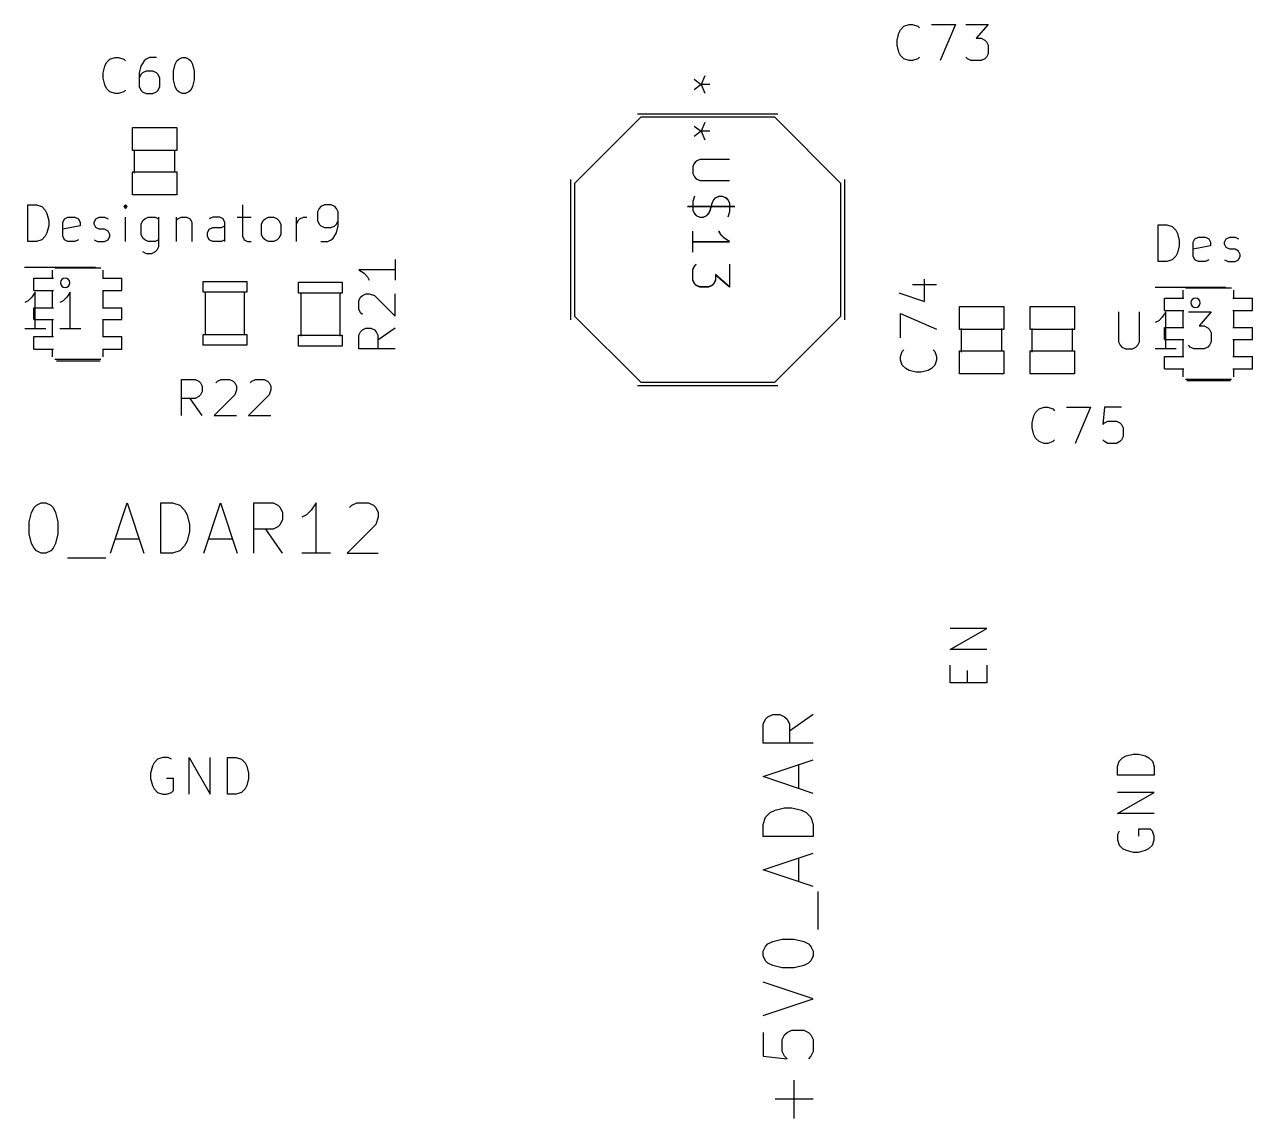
# Model space of a CAD drawing. Header units: millimetres. Extents: x 0 to 280, y -704 to 300.
# Drawn here: x 106.44 to 146.45, y 84.23 to 119.88 of the extents above; entities that cross this region are included whole.
import ezdxf

# ---------------------------------------------------------------- set-up
doc = ezdxf.new("R2010")
doc.units = ezdxf.units.MM
doc.layers.add('F.Fab', color=9, linetype='CONTINUOUS', true_color=0xafafaf)
doc.layers.add('F.Silkscreen', color=41, linetype='CONTINUOUS', true_color=0xf2eda1)

msp = doc.modelspace()

# ---------------------------------------------------------------- linework, layer by layer
at = {"layer": 'F.Fab', "linetype": 'CONTINUOUS'}
for p, q in [((126.5156, 116.858), (124.3566, 114.699)), ((130.8844, 116.858), (126.5156, 116.858)), ((133.0434, 114.699), (130.8844, 116.858)), ((109.9538, 115.7756), (109.9538, 116.5257)), ((109.9538, 116.5257), (111.4039, 116.5257)), ((111.4039, 116.5257), (111.4039, 115.7756)), ((128.262232, 116.57443), (128.489623, 116.403888)), ((128.262232, 116.57443), (128.489623, 116.403888)), ((128.603318, 116.688126), (128.489623, 116.403888)), ((128.603318, 116.688126), (128.489623, 116.403888)), ((128.489623, 116.403888), (128.262232, 116.233345)), ((128.489623, 116.403888), (128.262232, 116.233345)), ((128.773861, 116.403888), (128.489623, 116.403888)), ((128.489623, 116.403888), (128.603318, 116.119649)), ((128.773861, 116.403888), (128.489623, 116.403888)), ((128.489623, 116.403888), (128.603318, 116.119649)), ((111.4039, 115.7756), (109.9538, 115.7756)), ((110.02, 115.039), (110.02, 115.801)), ((111.34, 115.064), (111.34, 115.801)), ((128.271909, 115.368535), (128.215061, 115.25484)), ((128.215061, 115.25484), (128.215061, 115.027449)), ((128.272448, 115.370019), (128.215382, 115.255889)), ((128.215382, 115.255889), (128.215382, 115.027627)), ((128.328756, 115.425383), (128.271909, 115.368535)), ((128.329513, 115.427085), (128.272448, 115.370019)), ((128.442451, 115.48223), (128.328756, 115.425383)), ((128.443644, 115.48415), (128.329513, 115.427085)), ((129.408861, 115.48223), (128.442451, 115.48223)), ((129.413754, 115.48415), (128.443644, 115.48415)), ((109.9538, 114.3278), (109.9538, 115.0779)), ((109.9538, 115.0779), (111.4039, 115.0779)), ((111.4039, 115.0779), (111.4039, 114.3278)), ((128.215061, 115.027449), (128.271909, 114.913754)), ((128.215382, 115.027627), (128.272448, 114.913497)), ((128.271909, 114.913754), (128.328756, 114.856907)), ((128.272448, 114.913497), (128.329513, 114.856431)), ((128.328756, 114.856907), (128.442451, 114.800059)), ((128.329513, 114.856431), (128.443644, 114.799366)), ((124.3566, 114.699), (124.3566, 110.381)), ((128.442451, 114.800059), (129.408861, 114.800059)), ((128.443644, 114.799366), (129.413754, 114.799366)), ((133.0434, 110.381), (133.0434, 114.699)), ((111.4039, 114.3278), (109.9538, 114.3278)), ((128.271909, 114.28843), (128.215061, 114.117887)), ((128.215061, 114.117887), (128.215061, 113.833649)), ((128.272448, 114.285778), (128.215382, 114.114582)), ((128.215382, 114.114582), (128.215382, 113.829256)), ((128.783537, 113.833649), (128.840385, 114.06104)), ((128.786036, 113.829256), (128.843101, 114.057517)), ((128.840385, 114.06104), (128.897232, 114.174735)), ((128.843101, 114.057517), (128.900166, 114.171648)), ((128.897232, 114.174735), (128.95408, 114.231582)), ((128.900166, 114.171648), (128.957232, 114.228713)), ((128.95408, 114.231582), (129.067775, 114.28843)), ((128.957232, 114.228713), (129.071362, 114.285778)), ((129.067775, 114.28843), (129.18147, 114.28843)), ((129.071362, 114.285778), (129.185493, 114.285778)), ((129.18147, 114.28843), (129.295166, 114.231582)), ((129.185493, 114.285778), (129.299624, 114.228713)), ((129.295166, 114.231582), (129.352013, 114.174735)), ((129.299624, 114.228713), (129.356689, 114.171648)), ((129.352013, 114.174735), (129.408861, 114.06104)), ((129.356689, 114.171648), (129.413754, 114.057517)), ((129.408861, 114.06104), (129.408861, 113.776801)), ((129.413754, 114.057517), (129.413754, 113.77219)), ((129.58495, 113.943386), (128.044186, 113.943386)), ((129.579404, 113.947344), (128.044518, 113.947344)), ((128.215061, 113.833649), (128.271909, 113.719954)), ((128.215382, 113.829256), (128.272448, 113.715125)), ((128.271909, 113.719954), (128.328756, 113.663106)), ((128.272448, 113.715125), (128.329513, 113.65806)), ((128.328756, 113.663106), (128.442451, 113.606259)), ((128.329513, 113.65806), (128.443644, 113.600994)), ((128.556147, 113.606259), (128.669842, 113.663106)), ((128.557774, 113.600994), (128.671905, 113.65806)), ((128.669842, 113.663106), (128.726689, 113.719954)), ((128.671905, 113.65806), (128.72897, 113.715125)), ((128.726689, 113.719954), (128.783537, 113.833649)), ((128.72897, 113.715125), (128.786036, 113.829256)), ((129.408861, 113.776801), (129.352013, 113.606259)), ((129.413754, 113.77219), (129.356689, 113.600994)), ((128.442451, 113.606259), (128.556147, 113.606259)), ((128.443644, 113.600994), (128.557774, 113.600994)), ((128.215061, 112.469307), (128.215061, 113.151478)), ((128.215382, 112.459687), (128.215382, 113.144471)), ((129.124623, 113.037783), (129.067775, 113.151478)), ((129.128428, 113.030341), (129.071362, 113.144471)), ((129.238318, 112.924088), (129.124623, 113.037783)), ((129.242558, 112.91621), (129.128428, 113.030341)), ((129.408861, 112.810392), (129.238318, 112.924088)), ((129.413754, 112.802079), (129.242558, 112.91621)), ((128.215061, 112.810392), (129.408861, 112.810392)), ((128.215382, 112.802079), (129.413754, 112.802079)), ((128.271909, 112.014526), (128.328756, 112.071374)), ((128.272448, 112.003164), (128.329513, 112.06023)), ((129.408861, 112.071374), (129.408861, 111.332355)), ((129.413754, 112.06023), (129.413754, 111.31838)), ((107.3518, 111.6184), (107.3518, 111.8724)), ((107.428, 111.9486), (108.9266, 111.9486)), ((109.0028, 111.6184), (109.0028, 111.8724)), ((128.215061, 111.900831), (128.271909, 112.014526)), ((128.215061, 111.559745), (128.215061, 111.900831)), ((128.215382, 111.889034), (128.272448, 112.003164)), ((128.215382, 111.546642), (128.215382, 111.889034)), ((129.408861, 111.332355), (128.95408, 111.730288)), ((128.95408, 111.730288), (128.95408, 111.559745)), ((129.413754, 111.31838), (128.957232, 111.717838)), ((128.957232, 111.717838), (128.957232, 111.546642)), ((106.7422, 111.6184), (107.3518, 111.6184)), ((106.7422, 111.212), (106.7422, 111.6184)), ((107.3518, 111.6184), (107.3772, 111.6184)), ((108.9774, 111.6184), (109.0028, 111.6184)), ((109.0028, 111.6184), (109.6124, 111.6184)), ((109.6124, 111.212), (109.6124, 111.6184)), ((112.2588, 111.1558), (112.2588, 111.5114)), ((112.2588, 111.5114), (113.6812, 111.5114)), ((113.6812, 111.5114), (113.6812, 111.1558)), ((115.3688, 111.1258), (115.3688, 111.4814)), ((115.3688, 111.4814), (116.7912, 111.4814)), ((116.7912, 111.4814), (116.7912, 111.1258)), ((128.271909, 111.44605), (128.215061, 111.559745)), ((128.272448, 111.432511), (128.215382, 111.546642)), ((128.328756, 111.389202), (128.271909, 111.44605)), ((128.329513, 111.375446), (128.272448, 111.432511)), ((128.442451, 111.332355), (128.328756, 111.389202)), ((128.443644, 111.31838), (128.329513, 111.375446)), ((128.726689, 111.332355), (128.442451, 111.332355)), ((128.72897, 111.31838), (128.443644, 111.31838)), ((128.840385, 111.389202), (128.726689, 111.332355)), ((128.843101, 111.375446), (128.72897, 111.31838)), ((128.897232, 111.44605), (128.840385, 111.389202)), ((128.900166, 111.432511), (128.843101, 111.375446)), ((128.95408, 111.559745), (128.897232, 111.44605)), ((128.957232, 111.546642), (128.900166, 111.432511)), ((144.268, 111.2986), (145.7666, 111.2986)), ((106.558352, 110.878428), (106.444221, 110.821362)), ((106.672482, 110.992558), (106.558352, 110.878428)), ((106.786613, 111.163754), (106.672482, 110.992558)), ((106.7422, 111.212), (107.3518, 111.212)), ((106.786613, 109.965382), (106.786613, 111.163754)), ((107.3518, 111.212), (107.3772, 111.212)), ((107.3518, 110.6532), (107.3518, 111.212)), ((107.699659, 110.878428), (107.585528, 110.821362)), ((107.813789, 110.992558), (107.699659, 110.878428)), ((107.92792, 111.163754), (107.813789, 110.992558)), ((107.92792, 109.965382), (107.92792, 111.163754)), ((108.9774, 111.212), (109.0028, 111.212)), ((109.0028, 111.212), (109.6124, 111.212)), ((109.0028, 110.6532), (109.0028, 111.212)), ((113.6812, 111.1558), (112.2588, 111.1558)), ((112.335, 109.7588), (112.335, 111.1812)), ((113.605, 109.7588), (113.605, 111.1812)), ((116.7912, 111.1258), (115.3688, 111.1258)), ((115.445, 111.1512), (115.445, 109.7288)), ((116.715, 111.1512), (116.715, 109.7288)), ((143.5822, 110.9684), (144.1918, 110.9684)), ((143.5822, 110.562), (143.5822, 110.9684)), ((144.1918, 110.9684), (144.1918, 111.2224)), ((144.1918, 110.9684), (144.2172, 110.9684)), ((145.8174, 110.9684), (145.8428, 110.9684)), ((145.8428, 110.9684), (145.8428, 111.2224)), ((145.8428, 110.9684), (146.4524, 110.9684)), ((146.4524, 110.562), (146.4524, 110.9684)), ((106.7422, 110.6532), (107.3518, 110.6532)), ((106.7422, 110.2722), (106.7422, 110.6532)), ((107.3518, 110.6532), (107.3772, 110.6532)), ((108.9774, 110.6532), (109.0028, 110.6532)), ((109.0028, 110.6532), (109.6124, 110.6532)), ((109.6124, 110.2722), (109.6124, 110.6532)), ((136.9038, 109.9456), (136.9038, 110.6957)), ((136.9038, 110.6957), (138.3539, 110.6957)), ((138.3539, 110.6957), (138.3539, 109.9456)), ((139.2038, 109.9456), (139.2038, 110.6957)), ((139.2038, 110.6957), (140.6539, 110.6957)), ((140.6539, 110.6957), (140.6539, 109.9456)), ((142.085849, 110.513754), (142.085849, 109.543644)), ((142.770633, 109.543644), (142.770633, 110.513754)), ((143.626613, 110.513754), (143.512482, 110.342558)), ((143.5822, 110.562), (144.1918, 110.562)), ((143.626613, 109.315382), (143.626613, 110.513754)), ((144.1918, 110.562), (144.2172, 110.562)), ((144.1918, 110.0032), (144.1918, 110.562)), ((144.368463, 110.513754), (145.110312, 110.513754)), ((145.110312, 110.513754), (144.710855, 110.057232)), ((145.8174, 110.562), (145.8428, 110.562)), ((145.8428, 110.562), (146.4524, 110.562)), ((145.8428, 110.0032), (145.8428, 110.562)), ((106.7422, 110.2722), (107.3518, 110.2722)), ((107.3518, 110.2722), (107.3772, 110.2722)), ((107.3518, 109.7134), (107.3518, 110.2722)), ((108.9774, 110.2722), (109.0028, 110.2722)), ((109.0028, 110.2722), (109.6124, 110.2722)), ((109.0028, 109.7134), (109.0028, 110.2722)), ((124.3566, 110.381), (126.5156, 108.222)), ((130.8844, 108.222), (133.0434, 110.381)), ((143.398352, 110.228428), (143.284221, 110.171362)), ((143.512482, 110.342558), (143.398352, 110.228428)), ((144.710855, 110.057232), (144.882051, 110.057232)), ((144.882051, 110.057232), (144.996181, 110.000166)), ((107.129005, 109.965382), (106.444221, 109.965382)), ((106.7422, 109.7134), (107.3518, 109.7134)), ((106.7422, 109.307), (106.7422, 109.7134)), ((107.3518, 109.7134), (107.3772, 109.7134)), ((108.270312, 109.965382), (107.585528, 109.965382)), ((108.9774, 109.7134), (109.0028, 109.7134)), ((109.0028, 109.7134), (109.6124, 109.7134)), ((109.6124, 109.307), (109.6124, 109.7134)), ((112.2588, 109.4286), (112.2588, 109.7842)), ((112.2588, 109.7842), (113.6812, 109.7842)), ((113.6812, 109.7842), (113.6812, 109.4286)), ((115.3688, 109.3986), (115.3688, 109.7542)), ((115.3688, 109.7542), (116.7912, 109.7542)), ((116.7912, 109.7542), (116.7912, 109.3986)), ((138.3539, 109.9456), (136.9038, 109.9456)), ((136.97, 109.209), (136.97, 109.971)), ((138.29, 109.234), (138.29, 109.971)), ((140.6539, 109.9456), (139.2038, 109.9456)), ((139.27, 109.209), (139.27, 109.971)), ((140.59, 109.234), (140.59, 109.971)), ((143.5822, 110.0032), (144.1918, 110.0032)), ((143.5822, 109.6222), (143.5822, 110.0032)), ((144.1918, 110.0032), (144.2172, 110.0032)), ((144.996181, 110.000166), (145.053247, 109.943101)), ((145.053247, 109.943101), (145.110312, 109.82897)), ((145.110312, 109.82897), (145.110312, 109.543644)), ((145.8174, 110.0032), (145.8428, 110.0032)), ((145.8428, 110.0032), (146.4524, 110.0032)), ((146.4524, 109.6222), (146.4524, 110.0032)), ((106.7422, 109.307), (107.3518, 109.307)), ((107.3518, 109.307), (107.3772, 109.307)), ((107.3518, 109.053), (107.3518, 109.307)), ((108.9774, 109.307), (109.0028, 109.307)), ((109.0028, 109.307), (109.6124, 109.307)), ((109.0028, 109.053), (109.0028, 109.307)), ((113.6812, 109.4286), (112.2588, 109.4286)), ((116.7912, 109.3986), (115.3688, 109.3986)), ((136.9038, 108.4978), (136.9038, 109.2479)), ((136.9038, 109.2479), (138.3539, 109.2479)), ((138.3539, 109.2479), (138.3539, 108.4978)), ((139.2038, 108.4978), (139.2038, 109.2479)), ((139.2038, 109.2479), (140.6539, 109.2479)), ((140.6539, 109.2479), (140.6539, 108.4978)), ((142.085849, 109.543644), (142.142915, 109.429513)), ((142.142915, 109.429513), (142.19998, 109.372448)), ((142.19998, 109.372448), (142.314111, 109.315382)), ((142.314111, 109.315382), (142.542372, 109.315382)), ((142.542372, 109.315382), (142.656503, 109.372448)), ((142.656503, 109.372448), (142.713568, 109.429513)), ((142.713568, 109.429513), (142.770633, 109.543644)), ((143.969005, 109.315382), (143.284221, 109.315382)), ((143.5822, 109.6222), (144.1918, 109.6222)), ((144.1918, 109.6222), (144.2172, 109.6222)), ((144.1918, 109.0634), (144.1918, 109.6222)), ((144.425528, 109.372448), (144.368463, 109.429513)), ((144.539659, 109.315382), (144.425528, 109.372448)), ((144.882051, 109.315382), (144.539659, 109.315382)), ((144.996181, 109.372448), (144.882051, 109.315382)), ((145.053247, 109.429513), (144.996181, 109.372448)), ((145.110312, 109.543644), (145.053247, 109.429513)), ((145.8174, 109.6222), (145.8428, 109.6222)), ((145.8428, 109.6222), (146.4524, 109.6222)), ((145.8428, 109.0634), (145.8428, 109.6222)), ((107.428, 108.9768), (108.9266, 108.9768)), ((143.5822, 109.0634), (144.1918, 109.0634)), ((143.5822, 108.657), (143.5822, 109.0634)), ((144.1918, 109.0634), (144.2172, 109.0634)), ((145.8174, 109.0634), (145.8428, 109.0634)), ((145.8428, 109.0634), (146.4524, 109.0634)), ((146.4524, 108.657), (146.4524, 109.0634)), ((138.3539, 108.4978), (136.9038, 108.4978)), ((140.6539, 108.4978), (139.2038, 108.4978)), ((143.5822, 108.657), (144.1918, 108.657)), ((144.1918, 108.657), (144.2172, 108.657)), ((144.1918, 108.403), (144.1918, 108.657)), ((145.8174, 108.657), (145.8428, 108.657)), ((145.8428, 108.657), (146.4524, 108.657)), ((145.8428, 108.403), (145.8428, 108.657)), ((126.5156, 108.222), (130.8844, 108.222)), ((144.268, 108.3268), (145.7666, 108.3268)), ((106.668218, 103.981769), (106.746112, 104.137556)), ((106.746112, 104.137556), (106.824005, 104.215449)), ((106.824005, 104.215449), (106.979792, 104.293342)), ((106.979792, 104.293342), (107.135578, 104.293342)), ((107.135578, 104.293342), (107.291365, 104.215449)), ((107.291365, 104.215449), (107.369258, 104.137556)), ((107.369258, 104.137556), (107.447152, 103.981769)), ((109.238698, 102.657582), (109.783952, 104.293342)), ((109.783952, 104.293342), (110.329205, 102.657582)), ((110.874458, 102.657582), (110.874458, 104.293342)), ((110.874458, 104.293342), (111.263925, 104.293342)), ((111.263925, 104.293342), (111.497605, 104.215449)), ((111.497605, 104.215449), (111.653392, 104.059662)), ((111.653392, 104.059662), (111.731285, 103.903876)), ((112.276538, 102.657582), (112.821792, 104.293342)), ((112.821792, 104.293342), (113.367045, 102.657582)), ((113.912298, 102.657582), (113.912298, 104.293342)), ((113.912298, 104.293342), (114.535445, 104.293342)), ((114.535445, 104.293342), (114.691232, 104.215449)), ((114.691232, 104.215449), (114.769125, 104.137556)), ((114.769125, 104.137556), (114.847018, 103.981769)), ((115.781738, 104.059662), (115.625952, 103.903876)), ((115.937525, 104.293342), (115.781738, 104.059662)), ((115.937525, 102.657582), (115.937525, 104.293342)), ((117.028032, 104.137556), (117.105925, 104.215449)), ((117.105925, 104.215449), (117.261712, 104.293342)), ((117.261712, 104.293342), (117.651179, 104.293342)), ((117.651179, 104.293342), (117.806965, 104.215449)), ((117.806965, 104.215449), (117.884859, 104.137556)), ((117.884859, 104.137556), (117.962752, 103.981769)), ((106.590325, 103.670196), (106.668218, 103.981769)), ((106.590325, 103.280729), (106.590325, 103.670196)), ((107.447152, 103.981769), (107.525045, 103.670196)), ((107.525045, 103.670196), (107.525045, 103.280729)), ((111.731285, 103.903876), (111.809178, 103.592302)), ((114.847018, 103.748089), (114.769125, 103.592302)), ((114.847018, 103.981769), (114.847018, 103.748089)), ((115.625952, 103.903876), (115.470165, 103.825982)), ((117.962752, 103.825982), (117.884859, 103.592302)), ((117.962752, 103.981769), (117.962752, 103.825982)), ((106.668218, 102.969156), (106.590325, 103.280729)), ((107.525045, 103.280729), (107.447152, 102.969156)), ((111.809178, 103.358622), (111.731285, 103.047049)), ((111.809178, 103.592302), (111.809178, 103.358622)), ((114.535445, 103.436516), (113.912298, 103.436516)), ((114.847018, 102.657582), (114.301765, 103.436516)), ((114.691232, 103.514409), (114.535445, 103.436516)), ((114.769125, 103.592302), (114.691232, 103.514409)), ((117.884859, 103.592302), (116.950139, 102.657582)), ((106.746112, 102.813369), (106.668218, 102.969156)), ((107.447152, 102.969156), (107.369258, 102.813369)), ((109.394485, 103.124942), (110.173418, 103.124942)), ((111.653392, 102.891262), (111.497605, 102.735476)), ((111.731285, 103.047049), (111.653392, 102.891262)), ((112.432325, 103.124942), (113.211258, 103.124942)), ((106.824005, 102.735476), (106.746112, 102.813369)), ((106.979792, 102.657582), (106.824005, 102.735476)), ((107.135578, 102.657582), (106.979792, 102.657582)), ((107.291365, 102.735476), (107.135578, 102.657582)), ((107.369258, 102.813369), (107.291365, 102.735476)), ((107.836619, 102.501796), (109.082912, 102.501796)), ((111.263925, 102.657582), (110.874458, 102.657582)), ((111.497605, 102.735476), (111.263925, 102.657582)), ((116.404885, 102.657582), (115.470165, 102.657582)), ((116.950139, 102.657582), (117.962752, 102.657582)), ((136.601544, 99.513388), (137.797544, 100.196817)), ((137.797544, 100.196817), (136.601544, 100.196817)), ((137.797544, 99.513388), (136.601544, 99.513388)), ((136.601544, 98.431293), (136.601544, 99.000817)), ((137.797544, 99.000817), (137.797544, 98.431293)), ((137.171068, 98.431293), (137.171068, 98.82996)), ((137.797544, 98.431293), (136.601544, 98.431293)), ((130.506657, 97.085445), (130.58455, 97.241232)), ((130.58455, 97.241232), (130.662444, 97.319125)), ((130.662444, 97.319125), (130.81823, 97.397018)), ((130.81823, 97.397018), (131.05191, 97.397018)), ((131.05191, 97.397018), (131.207697, 97.319125)), ((131.207697, 97.319125), (131.28559, 97.241232)), ((131.28559, 97.241232), (131.363484, 97.085445)), ((132.142417, 97.397018), (131.363484, 96.851765)), ((130.506657, 96.462298), (130.506657, 97.085445)), ((131.363484, 97.085445), (131.363484, 96.462298)), ((132.142417, 96.462298), (130.506657, 96.462298)), ((142.222401, 95.989864), (142.336306, 96.046817)), ((142.336306, 96.046817), (142.564115, 96.103769)), ((142.564115, 96.103769), (142.734972, 96.103769)), ((142.734972, 96.103769), (142.962782, 96.046817)), ((142.962782, 96.046817), (143.076687, 95.989864)), ((110.603182, 95.713013), (110.54623, 95.485204)), ((110.660135, 95.826918), (110.603182, 95.713013)), ((110.77404, 95.940823), (110.660135, 95.826918)), ((110.944897, 95.997775), (110.77404, 95.940823)), ((111.115754, 95.997775), (110.944897, 95.997775)), ((111.229659, 95.940823), (111.115754, 95.997775)), ((111.799182, 94.801775), (111.799182, 95.997775)), ((111.799182, 95.997775), (112.482611, 94.801775)), ((112.482611, 94.801775), (112.482611, 95.997775)), ((113.052134, 94.801775), (113.052134, 95.997775)), ((113.052134, 95.997775), (113.336896, 95.997775)), ((113.336896, 95.997775), (113.507753, 95.940823)), ((113.507753, 95.940823), (113.621658, 95.826918)), ((113.621658, 95.826918), (113.678611, 95.713013)), ((113.678611, 95.713013), (113.735563, 95.485204)), ((130.506657, 95.371792), (132.142417, 95.917045)), ((131.675057, 94.982325), (131.675057, 95.761258)), ((142.051544, 95.705102), (142.108496, 95.875959)), ((142.051544, 95.42034), (142.051544, 95.705102)), ((142.108496, 95.875959), (142.222401, 95.989864)), ((143.076687, 95.989864), (143.190592, 95.875959)), ((143.190592, 95.875959), (143.247544, 95.705102)), ((143.247544, 95.705102), (143.247544, 95.42034)), ((110.54623, 95.485204), (110.54623, 95.314347)), ((110.54623, 95.314347), (110.603182, 95.086537)), ((111.286611, 95.314347), (111.058801, 95.314347)), ((111.286611, 94.91568), (111.286611, 95.314347)), ((113.735563, 95.314347), (113.678611, 95.086537)), ((113.735563, 95.485204), (113.735563, 95.314347)), ((132.142417, 94.826538), (130.506657, 95.371792)), ((143.247544, 95.42034), (142.051544, 95.42034)), ((110.603182, 95.086537), (110.660135, 94.972632)), ((110.660135, 94.972632), (110.77404, 94.858728)), ((110.77404, 94.858728), (110.944897, 94.801775)), ((111.058801, 94.801775), (111.229659, 94.858728)), ((111.229659, 94.858728), (111.286611, 94.91568)), ((113.507753, 94.858728), (113.336896, 94.801775)), ((113.621658, 94.972632), (113.507753, 94.858728)), ((113.678611, 95.086537), (113.621658, 94.972632)), ((142.051544, 94.167388), (143.247544, 94.850817)), ((143.247544, 94.850817), (142.051544, 94.850817)), ((110.944897, 94.801775), (111.058801, 94.801775)), ((113.336896, 94.801775), (113.052134, 94.801775)), ((130.506657, 93.813925), (130.58455, 94.047605)), ((130.58455, 94.047605), (130.740337, 94.203392)), ((130.740337, 94.203392), (130.896124, 94.281285)), ((130.896124, 94.281285), (131.207697, 94.359178)), ((131.207697, 94.359178), (131.441377, 94.359178)), ((131.441377, 94.359178), (131.75295, 94.281285)), ((131.75295, 94.281285), (131.908737, 94.203392)), ((131.908737, 94.203392), (132.064524, 94.047605)), ((132.064524, 94.047605), (132.142417, 93.813925)), ((143.247544, 94.167388), (142.051544, 94.167388)), ((130.506657, 93.424458), (130.506657, 93.813925)), ((132.142417, 93.813925), (132.142417, 93.424458)), ((143.133639, 93.654817), (142.734972, 93.654817)), ((142.734972, 93.654817), (142.734972, 93.427007)), ((143.190592, 93.597865), (143.133639, 93.654817)), ((132.142417, 93.424458), (130.506657, 93.424458)), ((142.108496, 93.597865), (142.051544, 93.48396)), ((142.051544, 93.48396), (142.051544, 93.313103)), ((142.051544, 93.313103), (142.108496, 93.142246)), ((143.247544, 93.427007), (143.190592, 93.597865)), ((143.190592, 93.142246), (143.247544, 93.313103)), ((143.247544, 93.313103), (143.247544, 93.427007)), ((130.506657, 92.333952), (132.142417, 92.879205)), ((142.108496, 93.142246), (142.222401, 93.028341)), ((142.222401, 93.028341), (142.336306, 92.971388)), ((142.336306, 92.971388), (142.564115, 92.914436)), ((142.564115, 92.914436), (142.734972, 92.914436)), ((142.734972, 92.914436), (142.962782, 92.971388)), ((142.962782, 92.971388), (143.076687, 93.028341)), ((143.076687, 93.028341), (143.190592, 93.142246)), ((131.675057, 91.944485), (131.675057, 92.723418)), ((132.142417, 91.788698), (130.506657, 92.333952)), ((132.298204, 90.386619), (132.298204, 91.632912)), ((130.81823, 89.997152), (131.129804, 90.075045)), ((131.129804, 90.075045), (131.51927, 90.075045)), ((131.51927, 90.075045), (131.830844, 89.997152)), ((130.506657, 89.685578), (130.58455, 89.841365)), ((130.506657, 89.529792), (130.506657, 89.685578)), ((130.58455, 89.841365), (130.662444, 89.919258)), ((130.662444, 89.919258), (130.81823, 89.997152)), ((131.830844, 89.997152), (131.98663, 89.919258)), ((131.98663, 89.919258), (132.064524, 89.841365)), ((132.064524, 89.841365), (132.142417, 89.685578)), ((132.142417, 89.685578), (132.142417, 89.529792)), ((130.58455, 89.374005), (130.506657, 89.529792)), ((130.662444, 89.296112), (130.58455, 89.374005)), ((130.81823, 89.218218), (130.662444, 89.296112)), ((131.98663, 89.296112), (131.830844, 89.218218)), ((132.064524, 89.374005), (131.98663, 89.296112)), ((132.142417, 89.529792), (132.064524, 89.374005)), ((131.129804, 89.140325), (130.81823, 89.218218)), ((131.51927, 89.140325), (131.129804, 89.140325)), ((131.830844, 89.218218), (131.51927, 89.140325)), ((132.142417, 88.127712), (130.506657, 88.672965)), ((130.506657, 87.582458), (132.142417, 88.127712)), ((130.506657, 87.037205), (130.506657, 86.258271)), ((131.129804, 86.803525), (131.207697, 86.959311)), ((131.207697, 86.959311), (131.28559, 87.037205)), ((131.28559, 87.037205), (131.441377, 87.115098)), ((131.441377, 87.115098), (131.830844, 87.115098)), ((131.830844, 87.115098), (131.98663, 87.037205)), ((131.98663, 87.037205), (132.064524, 86.959311)), ((132.064524, 86.959311), (132.142417, 86.803525)), ((131.129804, 86.414058), (131.129804, 86.803525)), ((132.142417, 86.803525), (132.142417, 86.414058)), ((130.506657, 86.258271), (131.28559, 86.180378)), ((131.207697, 86.258271), (131.129804, 86.414058)), ((131.28559, 86.180378), (131.207697, 86.258271)), ((132.064524, 86.258271), (131.98663, 86.180378)), ((132.142417, 86.414058), (132.064524, 86.258271)), ((131.51927, 84.233044), (131.51927, 85.479338)), ((132.142417, 84.856191), (130.896124, 84.856191))]:
    msp.add_line(p, q, dxfattribs=at)
at = {"layer": 'F.Fab'}
for centre, start, end in [((107.7582, 111.466), 0, 180), ((107.7582, 111.466), -180, 0), ((144.5982, 110.816), 0, 180), ((144.5982, 110.816), -180, 0)]:
    msp.add_arc(centre, 0.1524, start, end, dxfattribs=at)
at = {"layer": 'F.Silkscreen', "linetype": 'CONTINUOUS'}
for p, q in [((134.926619, 119.600247), (134.982644, 119.712297)), ((134.982644, 119.712297), (135.094695, 119.824347)), ((135.094695, 119.824347), (135.26277, 119.880372)), ((135.26277, 119.880372), (135.37482, 119.880372)), ((135.37482, 119.880372), (135.542896, 119.824347)), ((135.542896, 119.824347), (135.598921, 119.768322)), ((135.991097, 119.880372), (136.775449, 119.880372)), ((136.775449, 119.880372), (136.271223, 118.703844)), ((137.1116, 119.880372), (137.839927, 119.880372)), ((137.839927, 119.880372), (137.447751, 119.432171)), ((134.870594, 119.376146), (134.926619, 119.600247)), ((134.870594, 119.208071), (134.870594, 119.376146)), ((137.447751, 119.432171), (137.615826, 119.432171)), ((137.615826, 119.432171), (137.727877, 119.376146)), ((137.727877, 119.376146), (137.783902, 119.320121)), ((137.783902, 119.320121), (137.839927, 119.208071)), ((134.926619, 118.98397), (134.870594, 119.208071)), ((134.982644, 118.87192), (134.926619, 118.98397)), ((135.094695, 118.75987), (134.982644, 118.87192)), ((137.839927, 118.927945), (137.783902, 118.815895)), ((137.839927, 119.208071), (137.839927, 118.927945)), ((108.995072, 118.304609), (109.051097, 118.52871)), ((109.051097, 118.52871), (109.107122, 118.64076)), ((109.107122, 118.64076), (109.219173, 118.75281)), ((109.219173, 118.75281), (109.387248, 118.808835)), ((109.387248, 118.808835), (109.499298, 118.808835)), ((109.499298, 118.808835), (109.667374, 118.75281)), ((109.667374, 118.75281), (109.723399, 118.696785)), ((110.227625, 118.52871), (110.1716, 118.304609)), ((110.339676, 118.696785), (110.227625, 118.52871)), ((110.395701, 118.75281), (110.339676, 118.696785)), ((110.507751, 118.808835), (110.395701, 118.75281)), ((110.731852, 118.808835), (110.507751, 118.808835)), ((111.292103, 118.360634), (111.348128, 118.584735)), ((111.348128, 118.584735), (111.404153, 118.696785)), ((111.404153, 118.696785), (111.460179, 118.75281)), ((111.460179, 118.75281), (111.572229, 118.808835)), ((111.572229, 118.808835), (111.684279, 118.808835)), ((111.684279, 118.808835), (111.796329, 118.75281)), ((111.796329, 118.75281), (111.852355, 118.696785)), ((111.852355, 118.696785), (111.90838, 118.584735)), ((111.90838, 118.584735), (111.964405, 118.360634)), ((135.26277, 118.703844), (135.094695, 118.75987)), ((135.37482, 118.703844), (135.26277, 118.703844)), ((135.542896, 118.75987), (135.37482, 118.703844)), ((135.598921, 118.815895), (135.542896, 118.75987)), ((137.167625, 118.75987), (137.1116, 118.815895)), ((137.279675, 118.703844), (137.167625, 118.75987)), ((137.615826, 118.703844), (137.279675, 118.703844)), ((137.727877, 118.75987), (137.615826, 118.703844)), ((137.783902, 118.815895), (137.727877, 118.75987)), ((108.995072, 118.136534), (108.995072, 118.304609)), ((109.051097, 117.912433), (108.995072, 118.136534)), ((110.1716, 118.304609), (110.1716, 117.856408)), ((110.227625, 118.248584), (110.1716, 118.136534)), ((110.28365, 118.304609), (110.227625, 118.248584)), ((110.395701, 118.360634), (110.28365, 118.304609)), ((110.619801, 118.360634), (110.395701, 118.360634)), ((110.731852, 118.304609), (110.619801, 118.360634)), ((110.787877, 118.248584), (110.731852, 118.304609)), ((110.843902, 118.136534), (110.787877, 118.248584)), ((110.843902, 117.856408), (110.843902, 118.136534)), ((111.292103, 118.080509), (111.292103, 118.360634)), ((111.348128, 117.856408), (111.292103, 118.080509)), ((111.964405, 118.080509), (111.90838, 117.856408)), ((111.964405, 118.360634), (111.964405, 118.080509)), ((128.262232, 118.09843), (128.489623, 117.927888)), ((128.262232, 118.09843), (128.489623, 117.927888)), ((128.603318, 118.212126), (128.489623, 117.927888)), ((128.603318, 118.212126), (128.489623, 117.927888)), ((109.107122, 117.800383), (109.051097, 117.912433)), ((109.219173, 117.688333), (109.107122, 117.800383)), ((109.387248, 117.632307), (109.219173, 117.688333)), ((109.667374, 117.688333), (109.499298, 117.632307)), ((109.723399, 117.744358), (109.667374, 117.688333)), ((110.1716, 117.856408), (110.227625, 117.744358)), ((110.227625, 117.744358), (110.28365, 117.688333)), ((110.28365, 117.688333), (110.395701, 117.632307)), ((110.619801, 117.632307), (110.731852, 117.688333)), ((110.731852, 117.688333), (110.787877, 117.744358)), ((110.787877, 117.744358), (110.843902, 117.856408)), ((111.404153, 117.744358), (111.348128, 117.856408)), ((111.460179, 117.688333), (111.404153, 117.744358)), ((111.572229, 117.632307), (111.460179, 117.688333)), ((111.796329, 117.688333), (111.684279, 117.632307)), ((111.852355, 117.744358), (111.796329, 117.688333)), ((111.90838, 117.856408), (111.852355, 117.744358)), ((128.489623, 117.927888), (128.262232, 117.757345)), ((128.489623, 117.927888), (128.262232, 117.757345)), ((128.773861, 117.927888), (128.489623, 117.927888)), ((128.489623, 117.927888), (128.603318, 117.643649)), ((128.773861, 117.927888), (128.489623, 117.927888)), ((128.489623, 117.927888), (128.603318, 117.643649)), ((109.499298, 117.632307), (109.387248, 117.632307)), ((110.395701, 117.632307), (110.619801, 117.632307)), ((111.684279, 117.632307), (111.572229, 117.632307)), ((130.986, 116.9596), (126.414, 116.9596)), ((124.2296, 114.826), (124.2296, 110.254)), ((133.1704, 110.254), (133.1704, 114.826)), ((106.543169, 112.809861), (106.543169, 114.003661)), ((106.543169, 114.003661), (106.827407, 114.003661)), ((106.827407, 114.003661), (106.99795, 113.946813)), ((106.99795, 113.946813), (107.111645, 113.833118)), ((107.111645, 113.833118), (107.168492, 113.719423)), ((107.168492, 113.719423), (107.22534, 113.492032)), ((109.726636, 114.003661), (109.669788, 113.946813)), ((109.669788, 113.946813), (109.726636, 113.889966)), ((109.783483, 113.946813), (109.726636, 114.003661)), ((109.726636, 114.003661), (109.726636, 113.889966)), ((109.726636, 113.889966), (109.783483, 113.946813)), ((113.535427, 114.003661), (113.535427, 112.980404)), ((116.036722, 113.889966), (115.979874, 113.77627)), ((115.979874, 113.77627), (115.979874, 113.492032)), ((116.093569, 113.946813), (116.036722, 113.889966)), ((116.207264, 114.003661), (116.093569, 113.946813)), ((116.434655, 114.003661), (116.207264, 114.003661)), ((116.54835, 113.946813), (116.434655, 114.003661)), ((116.605198, 113.889966), (116.54835, 113.946813)), ((116.662045, 113.77627), (116.605198, 113.889966)), ((116.662045, 113.321489), (116.662045, 113.77627)), ((107.22534, 113.321489), (107.168492, 113.094099)), ((107.22534, 113.492032), (107.22534, 113.321489)), ((107.680121, 113.435185), (107.736969, 113.54888)), ((107.680121, 112.980404), (107.680121, 113.435185)), ((108.248597, 113.321489), (107.680121, 113.207794)), ((107.736969, 113.54888), (107.850664, 113.605728)), ((107.850664, 113.605728), (108.078054, 113.605728)), ((108.078054, 113.605728), (108.19175, 113.54888)), ((108.19175, 113.54888), (108.248597, 113.435185)), ((108.248597, 113.435185), (108.248597, 113.321489)), ((108.703378, 113.435185), (108.760226, 113.54888)), ((108.703378, 113.378337), (108.703378, 113.435185)), ((108.760226, 113.264642), (108.703378, 113.378337)), ((108.760226, 113.54888), (108.873921, 113.605728)), ((108.873921, 113.207794), (108.760226, 113.264642)), ((108.873921, 113.605728), (109.044464, 113.605728)), ((109.044464, 113.605728), (109.158159, 113.54888)), ((109.726636, 112.809861), (109.726636, 113.605728)), ((110.238264, 113.378337), (110.295112, 113.492032)), ((110.238264, 113.037251), (110.238264, 113.378337)), ((110.295112, 113.492032), (110.351959, 113.54888)), ((110.351959, 113.54888), (110.465654, 113.605728)), ((110.465654, 113.605728), (110.693045, 113.605728)), ((110.693045, 113.605728), (110.80674, 113.54888)), ((110.80674, 113.605728), (110.80674, 112.639318)), ((111.375217, 113.605728), (111.375217, 112.809861)), ((111.375217, 113.492032), (111.432064, 113.54888)), ((111.432064, 113.54888), (111.545759, 113.605728)), ((111.545759, 113.605728), (111.716302, 113.605728)), ((111.716302, 113.605728), (111.829998, 113.54888)), ((111.829998, 113.54888), (111.886845, 113.435185)), ((111.886845, 113.435185), (111.886845, 112.809861)), ((112.569017, 113.605728), (112.455322, 113.54888)), ((112.455322, 113.207794), (112.569017, 113.264642)), ((112.796407, 113.605728), (112.569017, 113.605728)), ((112.569017, 113.264642), (112.853255, 113.264642)), ((112.910103, 113.54888), (112.796407, 113.605728)), ((112.853255, 113.264642), (112.96695, 113.321489)), ((112.96695, 113.435185), (112.910103, 113.54888)), ((112.96695, 112.809861), (112.96695, 113.435185)), ((113.364884, 113.605728), (113.819665, 113.605728)), ((114.16075, 113.378337), (114.217598, 113.492032)), ((114.16075, 113.037251), (114.16075, 113.378337)), ((114.217598, 113.492032), (114.274445, 113.54888)), ((114.274445, 113.54888), (114.38814, 113.605728)), ((114.38814, 113.605728), (114.558683, 113.605728)), ((114.558683, 113.605728), (114.672379, 113.54888)), ((114.672379, 113.54888), (114.729226, 113.492032)), ((114.729226, 113.492032), (114.786074, 113.378337)), ((114.786074, 113.378337), (114.786074, 113.037251)), ((115.297703, 112.809861), (115.297703, 113.605728)), ((115.297703, 113.378337), (115.35455, 113.492032)), ((115.35455, 113.492032), (115.411398, 113.54888)), ((115.411398, 113.54888), (115.525093, 113.605728)), ((115.525093, 113.605728), (115.638788, 113.605728)), ((115.979874, 113.492032), (116.036722, 113.378337)), ((116.036722, 113.378337), (116.093569, 113.321489)), ((116.093569, 113.321489), (116.207264, 113.264642)), ((116.207264, 113.264642), (116.434655, 113.264642)), ((116.434655, 113.264642), (116.54835, 113.321489)), ((116.54835, 113.321489), (116.605198, 113.378337)), ((116.605198, 113.378337), (116.662045, 113.492032)), ((116.605198, 113.094099), (116.662045, 113.321489)), ((143.383169, 112.159861), (143.383169, 113.353661)), ((143.383169, 113.353661), (143.667407, 113.353661)), ((143.667407, 113.353661), (143.83795, 113.296813)), ((143.83795, 113.296813), (143.951645, 113.183118)), ((106.99795, 112.866709), (106.827407, 112.809861)), ((107.111645, 112.980404), (106.99795, 112.866709)), ((107.168492, 113.094099), (107.111645, 112.980404)), ((107.736969, 112.866709), (107.680121, 112.980404)), ((107.850664, 112.809861), (107.736969, 112.866709)), ((108.19175, 112.866709), (108.078054, 112.809861)), ((108.703378, 112.866709), (108.817073, 112.809861)), ((109.044464, 113.207794), (108.873921, 113.207794)), ((109.158159, 113.150947), (109.044464, 113.207794)), ((109.044464, 112.809861), (109.158159, 112.866709)), ((109.215007, 113.037251), (109.158159, 113.150947)), ((109.158159, 112.866709), (109.215007, 112.980404)), ((109.215007, 112.980404), (109.215007, 113.037251)), ((110.295112, 112.923556), (110.238264, 113.037251)), ((110.351959, 112.866709), (110.295112, 112.923556)), ((110.465654, 112.809861), (110.351959, 112.866709)), ((110.80674, 112.866709), (110.693045, 112.809861)), ((112.398474, 113.094099), (112.455322, 113.207794)), ((112.398474, 112.980404), (112.398474, 113.094099)), ((112.455322, 112.866709), (112.398474, 112.980404)), ((112.569017, 112.809861), (112.455322, 112.866709)), ((112.96695, 112.866709), (112.853255, 112.809861)), ((113.535427, 112.980404), (113.592274, 112.866709)), ((113.592274, 112.866709), (113.705969, 112.809861)), ((114.217598, 112.923556), (114.16075, 113.037251)), ((114.274445, 112.866709), (114.217598, 112.923556)), ((114.38814, 112.809861), (114.274445, 112.866709)), ((114.672379, 112.866709), (114.558683, 112.809861)), ((114.729226, 112.923556), (114.672379, 112.866709)), ((114.786074, 113.037251), (114.729226, 112.923556)), ((116.32096, 112.809861), (116.434655, 112.866709)), ((116.434655, 112.866709), (116.491503, 112.923556)), ((116.491503, 112.923556), (116.605198, 113.094099)), ((143.951645, 113.183118), (144.008492, 113.069423)), ((144.008492, 113.069423), (144.06534, 112.842032)), ((144.520121, 112.785185), (144.576969, 112.89888)), ((144.576969, 112.89888), (144.690664, 112.955728)), ((144.690664, 112.955728), (144.918054, 112.955728)), ((144.918054, 112.955728), (145.03175, 112.89888)), ((145.03175, 112.89888), (145.088597, 112.785185)), ((145.543378, 112.785185), (145.600226, 112.89888)), ((145.600226, 112.89888), (145.713921, 112.955728)), ((145.713921, 112.955728), (145.884464, 112.955728)), ((145.884464, 112.955728), (145.998159, 112.89888)), ((106.827407, 112.809861), (106.543169, 112.809861)), ((108.078054, 112.809861), (107.850664, 112.809861)), ((108.817073, 112.809861), (109.044464, 112.809861)), ((110.408807, 112.411928), (110.295112, 112.468775)), ((110.693045, 112.809861), (110.465654, 112.809861)), ((110.693045, 112.468775), (110.57935, 112.411928)), ((110.749893, 112.525623), (110.693045, 112.468775)), ((110.80674, 112.639318), (110.749893, 112.525623)), ((112.853255, 112.809861), (112.569017, 112.809861)), ((113.705969, 112.809861), (113.819665, 112.809861)), ((114.558683, 112.809861), (114.38814, 112.809861)), ((116.093569, 112.809861), (116.32096, 112.809861)), ((144.008492, 112.444099), (143.951645, 112.330404)), ((144.06534, 112.671489), (144.008492, 112.444099)), ((144.06534, 112.842032), (144.06534, 112.671489)), ((144.520121, 112.330404), (144.520121, 112.785185)), ((145.088597, 112.671489), (144.520121, 112.557794)), ((145.088597, 112.785185), (145.088597, 112.671489)), ((145.543378, 112.728337), (145.543378, 112.785185)), ((145.600226, 112.614642), (145.543378, 112.728337)), ((145.713921, 112.557794), (145.600226, 112.614642)), ((145.884464, 112.557794), (145.713921, 112.557794)), ((145.998159, 112.500947), (145.884464, 112.557794)), ((146.055007, 112.387251), (145.998159, 112.500947)), ((110.57935, 112.411928), (110.408807, 112.411928)), ((118.511155, 112.224927), (118.511155, 111.552625)), ((143.667407, 112.159861), (143.383169, 112.159861)), ((143.83795, 112.216709), (143.667407, 112.159861)), ((143.951645, 112.330404), (143.83795, 112.216709)), ((144.576969, 112.216709), (144.520121, 112.330404)), ((144.690664, 112.159861), (144.576969, 112.216709)), ((144.918054, 112.159861), (144.690664, 112.159861)), ((145.03175, 112.216709), (144.918054, 112.159861)), ((145.543378, 112.216709), (145.657073, 112.159861)), ((145.657073, 112.159861), (145.884464, 112.159861)), ((145.884464, 112.159861), (145.998159, 112.216709)), ((145.998159, 112.216709), (146.055007, 112.330404)), ((146.055007, 112.330404), (146.055007, 112.387251)), ((106.4374, 111.974), (108.7488, 111.974)), ((118.511155, 111.888776), (117.334627, 111.888776)), ((117.334627, 111.888776), (117.502702, 111.776726)), ((117.502702, 111.776726), (117.614752, 111.664675)), ((117.614752, 111.664675), (117.670778, 111.552625)), ((135.376803, 111.412877), (136.161155, 111.412877)), ((135.768979, 110.852625), (135.768979, 111.580952)), ((143.2774, 111.324), (145.5888, 111.324)), ((117.334627, 110.880323), (117.390652, 110.992374)), ((117.334627, 110.600198), (117.334627, 110.880323)), ((117.390652, 110.992374), (117.446677, 111.048399)), ((117.446677, 111.048399), (117.558727, 111.104424)), ((117.558727, 111.104424), (117.670778, 111.104424)), ((117.670778, 111.104424), (117.838853, 111.048399)), ((117.838853, 111.048399), (118.511155, 110.376097)), ((118.511155, 110.376097), (118.511155, 111.104424)), ((134.928602, 111.132751), (135.768979, 110.852625)), ((117.390652, 110.488147), (117.334627, 110.600198)), ((117.446677, 110.432122), (117.390652, 110.488147)), ((134.984627, 109.676097), (134.984627, 110.460449)), ((134.984627, 110.460449), (136.161155, 109.956223)), ((117.334627, 109.75982), (117.390652, 109.871871)), ((117.334627, 109.311619), (117.334627, 109.75982)), ((117.390652, 109.871871), (117.446677, 109.927896)), ((117.446677, 109.927896), (117.558727, 109.983921)), ((117.558727, 109.983921), (117.726803, 109.983921)), ((117.726803, 109.983921), (117.838853, 109.927896)), ((117.838853, 109.927896), (117.894878, 109.871871)), ((117.894878, 109.871871), (117.950903, 109.75982)), ((118.511155, 109.983921), (117.950903, 109.591745)), ((117.950903, 109.75982), (117.950903, 109.311619)), ((118.511155, 109.311619), (117.334627, 109.311619)), ((135.040652, 109.227896), (135.096677, 109.283921)), ((136.049104, 109.283921), (136.10513, 109.227896)), ((107.4788, 108.926), (108.9012, 108.926)), ((134.984627, 109.05982), (135.040652, 109.227896)), ((134.984627, 108.94777), (134.984627, 109.05982)), ((135.040652, 108.779695), (134.984627, 108.94777)), ((136.10513, 109.227896), (136.161155, 109.05982)), ((136.161155, 108.94777), (136.10513, 108.779695)), ((136.161155, 109.05982), (136.161155, 108.94777)), ((135.152702, 108.667644), (135.040652, 108.779695)), ((135.264752, 108.611619), (135.152702, 108.667644)), ((135.488853, 108.555594), (135.264752, 108.611619)), ((135.656928, 108.555594), (135.488853, 108.555594)), ((135.881029, 108.611619), (135.656928, 108.555594)), ((135.993079, 108.667644), (135.881029, 108.611619)), ((136.10513, 108.779695), (135.993079, 108.667644)), ((111.551619, 107.138844), (111.551619, 108.315372)), ((111.551619, 108.315372), (111.99982, 108.315372)), ((111.99982, 108.315372), (112.111871, 108.259347)), ((112.111871, 108.259347), (112.167896, 108.203322)), ((112.167896, 108.203322), (112.223921, 108.091272)), ((112.223921, 108.091272), (112.223921, 107.923196)), ((112.672122, 108.203322), (112.728147, 108.259347)), ((112.728147, 108.259347), (112.840198, 108.315372)), ((112.840198, 108.315372), (113.120323, 108.315372)), ((113.120323, 108.315372), (113.232374, 108.259347)), ((113.232374, 108.259347), (113.288399, 108.203322)), ((113.288399, 108.203322), (113.344424, 108.091272)), ((113.344424, 108.091272), (113.344424, 107.979222)), ((113.792625, 108.203322), (113.84865, 108.259347)), ((113.84865, 108.259347), (113.960701, 108.315372)), ((113.960701, 108.315372), (114.240826, 108.315372)), ((114.240826, 108.315372), (114.352877, 108.259347)), ((114.352877, 108.259347), (114.408902, 108.203322)), ((114.408902, 108.203322), (114.464927, 108.091272)), ((114.464927, 108.091272), (114.464927, 107.979222)), ((126.414, 108.1204), (130.986, 108.1204)), ((144.3188, 108.276), (145.7412, 108.276)), ((111.99982, 107.699096), (111.551619, 107.699096)), ((112.223921, 107.138844), (111.831745, 107.699096)), ((112.111871, 107.755121), (111.99982, 107.699096)), ((112.167896, 107.811146), (112.111871, 107.755121)), ((112.223921, 107.923196), (112.167896, 107.811146)), ((113.288399, 107.811146), (112.616097, 107.138844)), ((113.344424, 107.979222), (113.288399, 107.811146)), ((114.408902, 107.811146), (113.7366, 107.138844)), ((114.464927, 107.979222), (114.408902, 107.811146)), ((139.331097, 107.12871), (139.387122, 107.24076)), ((139.387122, 107.24076), (139.499173, 107.35281)), ((139.499173, 107.35281), (139.667248, 107.408835)), ((139.667248, 107.408835), (139.779298, 107.408835)), ((139.779298, 107.408835), (139.947374, 107.35281)), ((139.947374, 107.35281), (140.003399, 107.296785)), ((140.395575, 107.408835), (141.179927, 107.408835)), ((141.179927, 107.408835), (140.675701, 106.232307)), ((141.628128, 107.408835), (141.572103, 106.848584)), ((142.18838, 107.408835), (141.628128, 107.408835)), ((112.616097, 107.138844), (113.344424, 107.138844)), ((113.7366, 107.138844), (114.464927, 107.138844)), ((139.275072, 106.904609), (139.331097, 107.12871)), ((139.275072, 106.736534), (139.275072, 106.904609)), ((141.572103, 106.848584), (141.628128, 106.904609)), ((141.628128, 106.904609), (141.740179, 106.960634)), ((141.740179, 106.960634), (142.020304, 106.960634)), ((142.020304, 106.960634), (142.132355, 106.904609)), ((142.132355, 106.904609), (142.18838, 106.848584)), ((142.18838, 106.848584), (142.244405, 106.736534)), ((139.331097, 106.512433), (139.275072, 106.736534)), ((139.387122, 106.400383), (139.331097, 106.512433)), ((142.244405, 106.456408), (142.18838, 106.344358)), ((142.244405, 106.736534), (142.244405, 106.456408)), ((139.499173, 106.288333), (139.387122, 106.400383)), ((139.667248, 106.232307), (139.499173, 106.288333)), ((139.779298, 106.232307), (139.667248, 106.232307)), ((139.947374, 106.288333), (139.779298, 106.232307)), ((140.003399, 106.344358), (139.947374, 106.288333)), ((141.628128, 106.288333), (141.572103, 106.344358)), ((141.740179, 106.232307), (141.628128, 106.288333)), ((142.020304, 106.232307), (141.740179, 106.232307)), ((142.132355, 106.288333), (142.020304, 106.232307)), ((142.18838, 106.344358), (142.132355, 106.288333))]:
    msp.add_line(p, q, dxfattribs=at)

doc.saveas('drawing.dxf')
